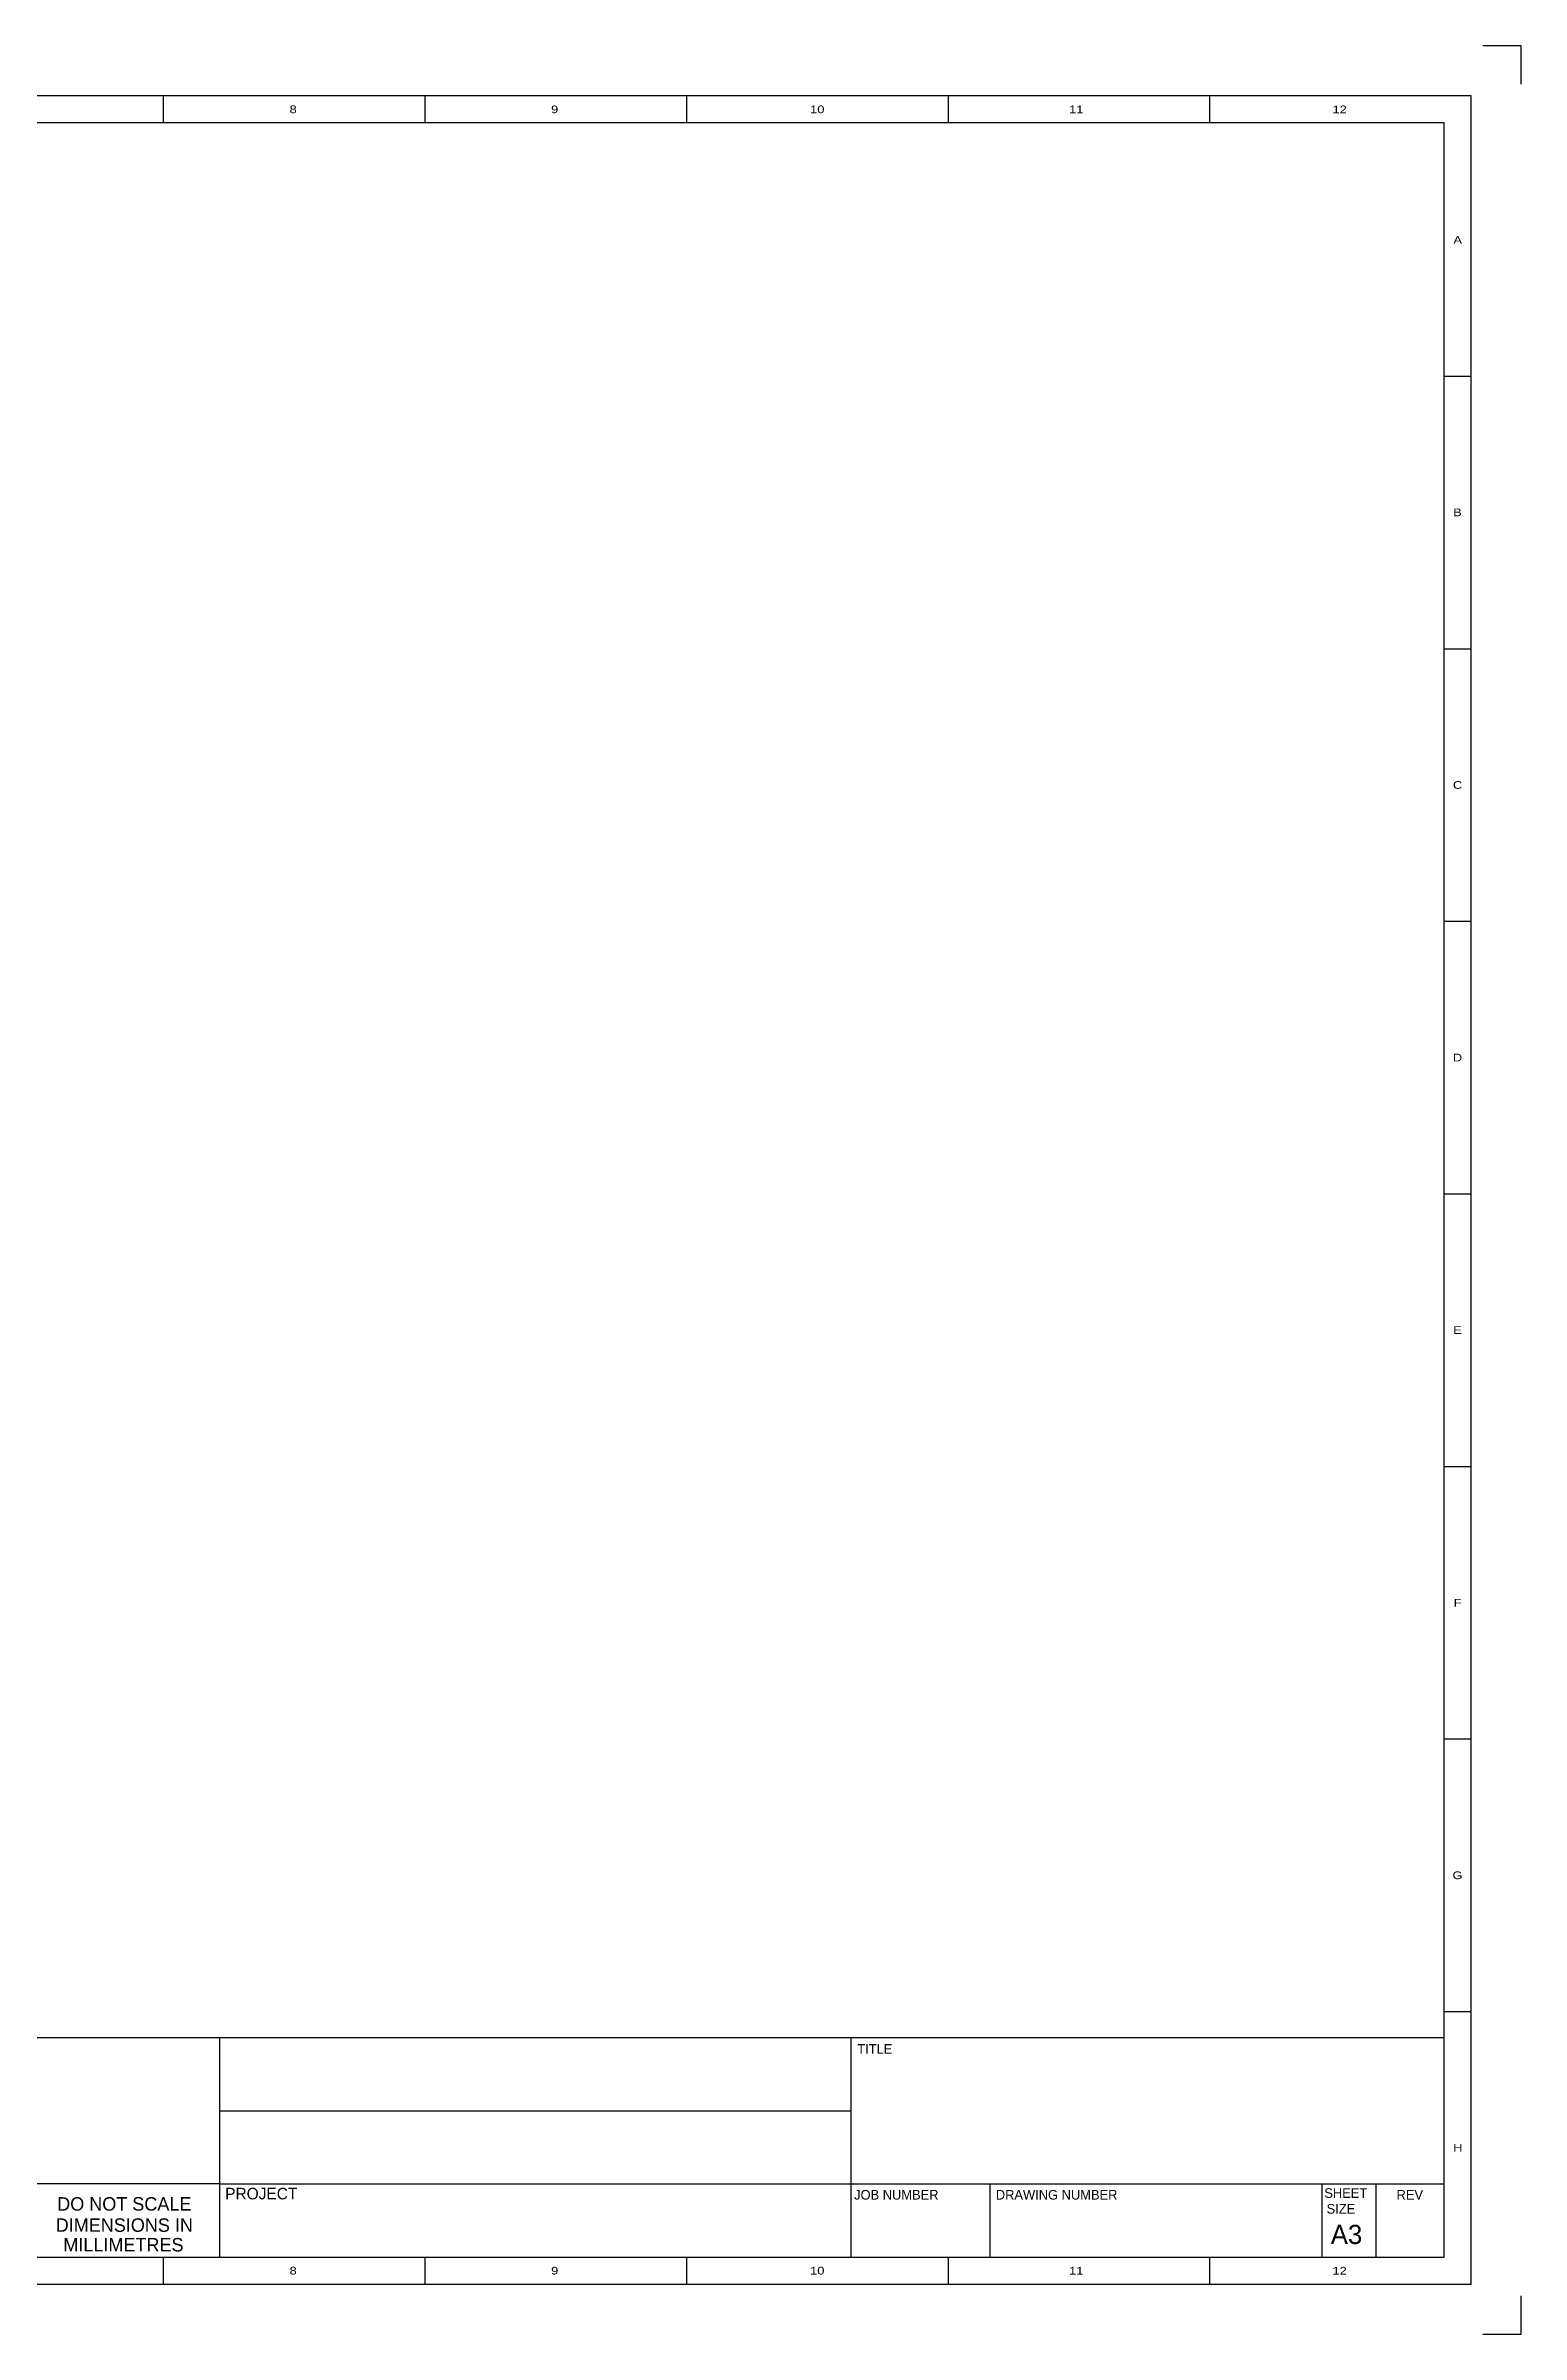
# Model space of a CAD drawing. Extents: x 0 to 420, y -1 to 296.
# Drawn here: x 228.7 to 420.3, y -0.6 to 296.4 of the extents above; entities that cross this region are included whole.
import ezdxf
from ezdxf.enums import TextEntityAlignment as Align

# ---------------------------------------------------------------- set-up
doc = ezdxf.new("R2010")
doc.units = 0
doc.header["$MEASUREMENT"] = 0
doc.layers.add('-CS', color=7, linetype='CONTINUOUS')
doc.layers.add('A1-CS', color=7, linetype='CONTINUOUS')

msp = doc.modelspace()

# ---------------------------------------------------------------- linework, layer by layer
at = {"layer": '-CS', "color": 212, "linetype": 'CONTINUOUS'}
for p, q in [((420.273738, 296.396298), (415.273738, 296.396298)), ((420.273738, 291.396298), (420.273738, 296.396298)), ((413.773738, 289.896298), (6.273739, 289.896298)), ((243.983738, 289.896298), (243.983738, 286.396298)), ((277.933739, 289.896298), (277.933739, 286.396298)), ((311.898738, 289.896298), (311.898738, 286.396298)), ((345.863739, 289.896298), (345.863739, 286.396298)), ((379.813739, 289.896298), (379.813739, 286.396298)), ((413.773738, 5.896298), (413.773738, 289.896298)), ((410.273738, 286.396298), (9.773739, 286.396298)), ((410.273738, 9.396297), (410.273738, 286.396298)), ((410.273738, 253.521298), (413.773738, 253.521298)), ((410.273738, 218.146298), (413.768738, 218.146298)), ((410.273738, 182.771298), (413.768738, 182.771298)), ((410.273738, 147.396298), (413.768738, 147.396298)), ((410.273738, 112.021298), (413.768738, 112.021298)), ((410.273738, 76.646298), (413.768738, 76.646298)), ((410.273738, 41.271298), (413.768738, 41.271298)), ((9.773739, 37.896298), (410.273738, 37.896298)), ((251.273739, 37.896298), (251.273739, 9.396297)), ((333.273738, 9.396297), (333.273738, 37.896298)), ((251.273739, 28.396297), (333.273738, 28.396297)), ((251.273739, 18.896297), (226.773739, 18.896297)), ((251.273739, 18.896297), (333.273738, 18.896297)), ((333.273738, 18.896297), (410.273738, 18.896297)), ((351.273738, 18.896297), (351.273738, 9.396297)), ((394.398738, 18.896297), (394.398738, 9.396297)), ((401.398738, 18.896297), (401.398738, 9.396297)), ((9.773739, 9.396297), (410.273738, 9.396297)), ((243.983738, 9.396297), (243.983738, 5.896298)), ((277.933739, 9.396297), (277.933739, 5.896298)), ((311.898738, 9.396297), (311.898738, 5.896298)), ((345.863739, 9.396297), (345.863739, 5.896298)), ((379.813739, 9.396297), (379.813739, 5.896298)), ((6.273739, 5.896298), (413.773738, 5.896298)), ((420.273738, -0.603703), (420.273738, 4.396298)), ((415.273738, -0.603703), (420.273738, -0.603703))]:
    msp.add_line(p, q, dxfattribs=at)
at = {"layer": 'A1-CS', "color": 212, "linetype": 'CONTINUOUS'}
for p, q in [((420.273738, 296.396298), (415.273738, 296.396298)), ((420.273738, 291.396298), (420.273738, 296.396298)), ((413.773738, 289.896298), (6.273739, 289.896298)), ((243.983738, 289.896298), (243.983738, 286.396298)), ((277.933739, 289.896298), (277.933739, 286.396298)), ((311.898738, 289.896298), (311.898738, 286.396298)), ((345.863739, 289.896298), (345.863739, 286.396298)), ((379.813739, 289.896298), (379.813739, 286.396298)), ((413.773738, 5.896298), (413.773738, 289.896298)), ((410.273738, 286.396298), (9.773739, 286.396298)), ((410.273738, 9.396297), (410.273738, 286.396298)), ((410.273738, 253.521298), (413.773738, 253.521298)), ((410.273738, 218.146298), (413.768738, 218.146298)), ((410.273738, 182.771298), (413.768738, 182.771298)), ((410.273738, 147.396298), (413.768738, 147.396298)), ((410.273738, 112.021298), (413.768738, 112.021298)), ((410.273738, 76.646298), (413.768738, 76.646298)), ((410.273738, 41.271298), (413.768738, 41.271298)), ((9.773739, 37.896298), (410.273738, 37.896298)), ((251.273739, 37.896298), (251.273739, 9.396297)), ((333.273738, 9.396297), (333.273738, 37.896298)), ((251.273739, 28.396297), (333.273738, 28.396297)), ((251.273739, 18.896297), (226.773739, 18.896297)), ((251.273739, 18.896297), (333.273738, 18.896297)), ((333.273738, 18.896297), (410.273738, 18.896297)), ((351.273738, 18.896297), (351.273738, 9.396297)), ((394.398738, 18.896297), (394.398738, 9.396297)), ((401.398738, 18.896297), (401.398738, 9.396297)), ((9.773739, 9.396297), (410.273738, 9.396297)), ((243.983738, 9.396297), (243.983738, 5.896298)), ((277.933739, 9.396297), (277.933739, 5.896298)), ((311.898738, 9.396297), (311.898738, 5.896298)), ((345.863739, 9.396297), (345.863739, 5.896298)), ((379.813739, 9.396297), (379.813739, 5.896298)), ((6.273739, 5.896298), (413.773738, 5.896298)), ((420.273738, -0.603703), (420.273738, 4.396298)), ((415.273738, -0.603703), (420.273738, -0.603703))]:
    msp.add_line(p, q, dxfattribs=at)

# ---------------------------------------------------------------- texts
at = {"layer": '-CS', "color": 212, "linetype": 'CONTINUOUS', "width": 1.25}
for s, p in [('8', (260.843738, 288.146298)), ('9', (294.793739, 288.146298)), ('10', (328.883738, 288.146298)), ('11', (362.503739, 288.146298)), ('12', (396.698738, 288.146298)), ('A', (412.023738, 271.206298)), ('B', (411.993739, 235.836298)), ('C', (412.008738, 200.456298)), ('D', (411.998739, 165.086298)), ('E', (411.998739, 129.706298)), ('F', (412.023738, 94.336298)), ('G', (411.998739, 58.956297)), ('H', (412.043739, 23.586298)), ('8', (260.843738, 7.646298)), ('9', (294.793739, 7.646298)), ('10', (328.883738, 7.646298)), ('11', (362.503739, 7.646298)), ('12', (396.698738, 7.646298))]:
    msp.add_text(s, height=1, dxfattribs=at).set_placement(p, align=Align.MIDDLE)
at = {"layer": '-CS', "color": 212, "linetype": 'CONTINUOUS'}
for s, p in [('TITLE', (336.353739, 36.421298)), ('JOB NUMBER', (339.148738, 17.496298)), ('DRAWING NUMBER', (359.958738, 17.496298)), ('SHEET', (397.49293, 17.717323))]:
    msp.add_text(s, height=1.25, dxfattribs=at).set_placement(p, align=Align.MIDDLE)
msp.add_text('PROJECT', height=1.5, dxfattribs=at).set_placement((252.023739, 17.646297), align=Align.MIDDLE_LEFT)
msp.add_text('A3', height=2.495, dxfattribs=at).set_placement((397.593738, 11.101297), align=Align.CENTER)
at = {"layer": 'A1-CS', "color": 212, "linetype": 'CONTINUOUS', "width": 1.25}
for s, p in [('8', (260.843738, 288.146298)), ('9', (294.793739, 288.146298)), ('10', (328.883738, 288.146298)), ('11', (362.503739, 288.146298)), ('12', (396.698738, 288.146298)), ('A', (412.023738, 271.206298)), ('B', (411.993739, 235.836298)), ('C', (412.008738, 200.456298)), ('D', (411.998739, 165.086298)), ('E', (411.998739, 129.706298)), ('F', (412.023738, 94.336298)), ('G', (411.998739, 58.956297)), ('H', (412.043739, 23.586298)), ('8', (260.843738, 7.646298)), ('9', (294.793739, 7.646298)), ('10', (328.883738, 7.646298)), ('11', (362.503739, 7.646298)), ('12', (396.698738, 7.646298))]:
    msp.add_text(s, height=1, dxfattribs=at).set_placement(p, align=Align.MIDDLE)
at = {"layer": 'A1-CS', "color": 212, "linetype": 'CONTINUOUS'}
for s, height, p in [('TITLE', 1.25, (336.353739, 36.421298)), ('JOB NUMBER', 1.25, (339.148738, 17.496298)), ('DRAWING NUMBER', 1.25, (359.958738, 17.496298)), ('REV', 1.25, (405.803739, 17.496298)), ('DO NOT SCALE', 1.75, (238.923739, 16.311297)), ('SIZE', 1.25, (396.865409, 15.677672)), ('DIMENSIONS IN', 1.75, (238.923739, 13.561298)), ('MILLIMETRES', 1.75, (238.809646, 11.01294))]:
    msp.add_text(s, height=height, dxfattribs=at).set_placement(p, align=Align.MIDDLE)

doc.saveas('drawing.dxf')
